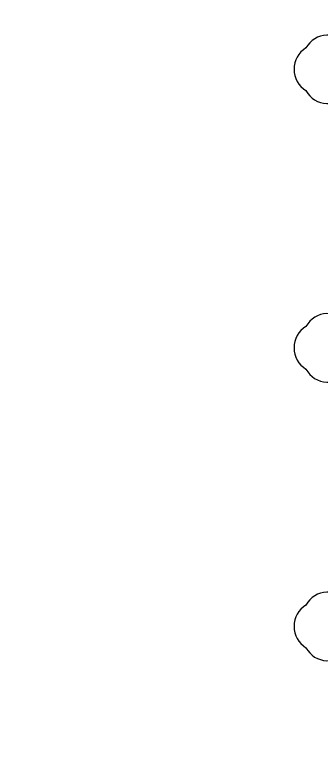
# Model space of a CAD drawing. Header units: inches. Extents: x -52997 to 52003, y -52254 to 52746.
# Drawn here: x -9110 to -6910, y 12617 to 17933 of the extents above; entities that cross this region are included whole.
import ezdxf

# ---------------------------------------------------------------- set-up
doc = ezdxf.new("R2010")
doc.units = ezdxf.units.IN
doc.header["$MEASUREMENT"] = 0
doc.layers.add('1', color=1, linetype='Continuous')
doc.layers.add('2', color=140, linetype='Continuous', lineweight=0)
doc.layers.add('3', color=90, linetype='Continuous', lineweight=0)

msp = doc.modelspace()

# ---------------------------------------------------------------- linework, layer by layer
at = {"layer": '1'}
for points in [[(-16283.4, -47485.7), (0, -47485.7), (16283.4, -47485.7, 5.999107)], [(-16250, -47285.7), (0, -47285.7), (16250, -47285.7, 5.986812)], [(-13685.8, -45485.7), (0, -45485.7), (13685.8, -45485.7, 6.794322)]]:
    msp.add_lwpolyline(points, format="xyb", close=True, dxfattribs=at)
for points in [[(-6714.8, 17704.4, 0.576044), (-7019.4, 17695.1, 0.560065), (-7019.4, 17388.6, 0.578435), (-6714.9, 17377.2)], [(-6714.8, 15704.4, 0.576044), (-7019.4, 15695.1, 0.560065), (-7019.4, 15388.6, 0.578435), (-6714.9, 15377.2)], [(-6714.8, 13704.4, 0.576044), (-7019.4, 13695.1, 0.560065), (-7019.4, 13388.6, 0.578435), (-6714.9, 13377.2)]]:
    msp.add_lwpolyline(points, format="xyb", dxfattribs=at)
msp.add_circle((-497.2, 245.8), 52500, dxfattribs=at)
at = {"layer": '2'}
for points in [[(-16283.4, -47485.7), (0, -47485.7), (16283.4, -47485.7, 5.999107)], [(-16250, -47285.7), (0, -47285.7), (16250, -47285.7, 5.986812)], [(-13685.8, -45485.7), (0, -45485.7), (13685.8, -45485.7, 6.794322)]]:
    msp.add_lwpolyline(points, format="xyb", close=True, dxfattribs=at)
msp.add_circle((-497.2, 245.8), 52500, dxfattribs=at)
at = {"layer": '3'}
for points in [[(-16283.4, -47485.7), (0, -47485.7), (16283.4, -47485.7, 5.999107)], [(-16283.4, -47485.7), (0, -47485.7), (16283.4, -47485.7, 5.999107)], [(-16250, -47285.7), (0, -47285.7), (16250, -47285.7, 5.986812)], [(-16250, -47285.7), (0, -47285.7), (16250, -47285.7, 5.986812)], [(-13685.8, -45485.7), (0, -45485.7), (13685.8, -45485.7, 6.794322)], [(-13685.8, -45485.7), (0, -45485.7), (13685.8, -45485.7, 6.794322)]]:
    msp.add_lwpolyline(points, format="xyb", close=True, dxfattribs=at)
msp.add_circle((-497.2, 245.8), 52500, dxfattribs=at)
msp.add_circle((-497.2, 245.8), 52500, dxfattribs=at)

doc.saveas('drawing.dxf')
